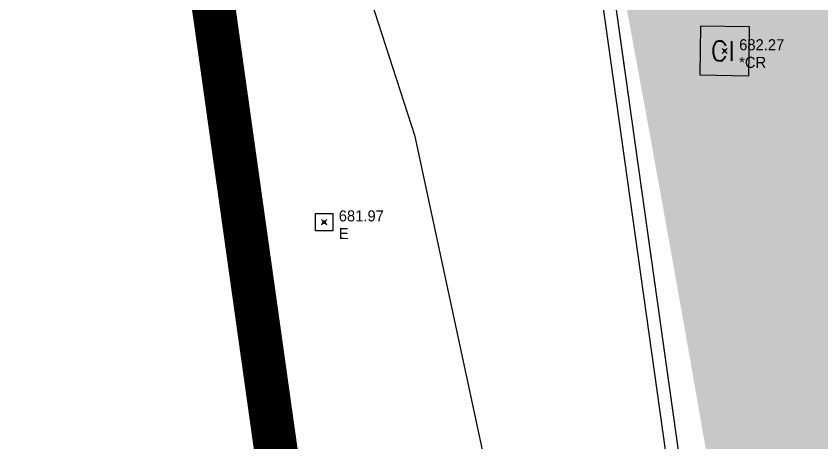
# Model space of a CAD drawing. Extents: x 350769 to 354978, y 6304672 to 6307963.
# Drawn here: x 352772.49 to 352781.77, y 6305601.79 to 6305606.7 of the extents above; entities that cross this region are included whole.
import ezdxf

# ---------------------------------------------------------------- set-up
doc = ezdxf.new("R2010")
doc.units = 0
doc.header["$PDMODE"] = 35
doc.header["$PDSIZE"] = 0.03
for name, pattern in [('1-1', [2, 1, -1]), ('CONTINUOS', [0]), ('JPG_DASHDOT', [1, 0.5, -0.25, 0, -0.25])]:
    doc.linetypes.add(name, pattern=pattern)
doc.layers.get('0').update_dxf_attribs({"linetype": 'CONTINUOUS'})
for name, color, linetype in [('03_S2_Pav ext_Borde vereda', 7, 'CONTINUOUS'), ('1-PAVIMENTO', 161, 'CONTINUOUS'), ('1-SOLERA', 212, 'CONTINUOUS'), ('2-ACHURADO VEREDA', 252, 'CONTINUOUS'), ('C-TINN', 5, 'CONTINUOUS'), ('C-TOPO-MINR', 8, 'CONTINUOUS'), ('ET1_ 8-DEM EXT DEMARCACION CICLOVIA', 181, 'CONTINUOUS'), ('TOP-URB-SOLERAS', 2, 'JPG_DASHDOT'), ('V-NODE DIC 2005', 4, 'CONTINUOUS'), ('V-NODE-TEXT DIC 2005', 2, 'CONTINUOUS'), ('Z-CR', 253, 'CONTINUOUS')]:
    doc.layers.add(name, color=color, linetype=linetype)
doc.layers.add('0_ASD_TOPOGRAFIA_ELEMENTOS', color=7, linetype='CONTINUOS', lineweight=5, true_color=0xbdbdbd)
doc.styles.add('ROMANS', font='romans.shx', dxfattribs={"width": 0.65})

# ---------------------------------------------------------------- blocks, each defined once
blk = doc.blocks.new('CR')
at = {"layer": 'Z-CR', "color": 9, "true_color": 0xbdbdbd}
for p, q in [((-1.125, 1.125), (-1.125, -1.125)), ((1.125, 1.125), (-1.125, 1.125)), ((1.125, -1.125), (1.125, 1.125)), ((-1.125, -1.125), (1.125, -1.125))]:
    blk.add_line(p, q, dxfattribs=at)
at = {"layer": 'Z-CR', "color": 9, "true_color": 0xbdbdbd, "style": 'ROMANS'}
blk.add_text('CI', height=0.9, dxfattribs=at).set_placement((-0.651, -0.452))
blk = doc.blocks.new('*U1327')
at = {"color": 0, "linetype": 'ByBlock', "lineweight": -2, "transparency": 16777216}
blk.add_point((0, 0), dxfattribs=at)
blk = doc.blocks.new('*U3912', base_point=(352776.096, 6305604.276))
at = {"layer": 'V-NODE-TEXT DIC 2005', "linetype": 'ByBlock', "char_height": 0.127}
for s, insert, attachment_point in [('681.97', (352776.2628, 6305604.3467), 4), ('E', (352776.2628, 6305604.2082), 1)]:
    blk.add_mtext(s, dxfattribs=dict(at, insert=insert, attachment_point=attachment_point))
blk = doc.blocks.new('*U3913', base_point=(352776.096, 6305604.276))
at = {"layer": 'V-NODE-TEXT DIC 2005', "color": 2, "lineweight": -2}
blk.add_blockref('*U3912', (352776.096, 6305604.276), dxfattribs=at)
blk = doc.blocks.new('*U1522', base_point=(352780.704, 6305606.245))
at = {"layer": 'V-NODE-TEXT DIC 2005', "linetype": 'ByBlock', "char_height": 0.127}
for s, insert, attachment_point in [('682.27', (352780.8708, 6305606.3157), 4), ('*CR', (352780.8708, 6305606.1772), 1)]:
    blk.add_mtext(s, dxfattribs=dict(at, insert=insert, attachment_point=attachment_point))
blk = doc.blocks.new('*U1523', base_point=(352780.704, 6305606.245))
at = {"layer": 'V-NODE-TEXT DIC 2005', "color": 2, "lineweight": -2}
blk.add_blockref('*U1522', (352780.704, 6305606.245), dxfattribs=at)
blk = doc.blocks.new('TOPOGRAFIA')
at = {"layer": '1-PAVIMENTO', "color": 9, "true_color": 0xbdbdbd, "flags": 128}
for points in [[(390777.4637, 6302619.389, -0.804645), (390783.4057, 6302620.0317), (390784.9964, 6302608.417), (390787.1488, 6302592.8679), (390789.1186, 6302578.6128, -0.787814), (390783.2346, 6302578.4042), (390781.2467, 6302592.5945), (390779.1848, 6302607.2901), (390777.4637, 6302619.389)], [(390635.813, 6302579.761), (390647.518, 6302584.464), (390663.399, 6302590.731, -0.06016), (390676.007, 6302594.225), (390694.28, 6302596.797), (390717.243, 6302599.992), (390735.728, 6302602.558), (390756.301, 6302605.422, -0.083561), (390768.736, 6302603.378, -0.216582), (390773.077, 6302600.019), (390773.206, 6302599.275), (390773.222, 6302599.256), (390775.006, 6302586.612), (390777.159, 6302571.136), (390779.322, 6302556.152), (390781.17, 6302542.877), (390781.598, 6302539.221)]]:
    blk.add_lwpolyline(points, format="xyb", dxfattribs=at)
at = {"layer": '1-SOLERA', "color": 9, "true_color": 0xbdbdbd, "flags": 128}
for points in [[(390783.3544, 6302578.4513, 0.787747), (390788.9765, 6302578.602), (390786.9995, 6302592.9162), (390784.8429, 6302608.3854), (390783.2753, 6302620.0088, 0.814975), (390777.6158, 6302619.3936), (390779.3249, 6302607.2969), (390781.3959, 6302592.6072), (390783.3544, 6302578.4513)], [(390781.431, 6302539.547), (390781.011, 6302542.829), (390779.158, 6302556.166), (390777.019, 6302571.077), (390774.867, 6302586.537), (390773.054, 6302599.225), (390772.814, 6302599.853), (390772.676, 6302599.767, 0.218521), (390768.712, 6302602.964, 0.079407), (390756.356, 6302605.005), (390735.709, 6302602.051), (390716.646, 6302599.451), (390694.262, 6302596.344), (390676.055, 6302593.81, 0.060763), (390663.524, 6302590.306), (390647.586, 6302583.967), (390636.008, 6302579.363)]]:
    blk.add_lwpolyline(points, format="xyb", dxfattribs=at)
at = {"layer": 'C-TINN', "color": 9, "linetype": 'Continuous', "lineweight": -3, "true_color": 0xbdbdbd, "elevation": 681.97}
blk.add_lwpolyline([(390775.9394, 6302604.2337), (390775.9394, 6302604.4337), (390776.1394, 6302604.4337), (390776.1394, 6302604.2337), (390775.9394, 6302604.2337)], dxfattribs=at)
at = {"layer": 'C-TINN', "color": 9, "linetype": 'Continuous', "lineweight": -3, "true_color": 0xbdbdbd}
blk.add_point((390776.0394, 6302604.3337, 681.97), dxfattribs=at)
at = {"layer": 'C-TOPO-MINR', "color": 9, "linetype": 'Continuous', "lineweight": -3, "true_color": 0xbdbdbd, "elevation": 682}
blk.add_lwpolyline([(390796.9714, 6302567.2739), (390796.9146, 6302575.9228), (390795.9303, 6302581.587), (390795.1932, 6302586.7886), (390794.8399, 6302589.2276), (390794.1842, 6302593.7877), (390793.445, 6302598.8352), (390792.2032, 6302590.4613), (390790.6491, 6302581.516), (390790.1783, 6302578.2226), (390789.2187, 6302576.3785), (390786.3389, 6302576.1946), (390783.8119, 6302578.0127), (390783.2603, 6302578.4143), (390781.4223, 6302591.4159), (390781.256, 6302592.5953), (390781.1631, 6302593.2338), (390780.9521, 6302594.6939), (390778.3584, 6302599.3959), (390777.0879, 6302605.3192), (390774.9765, 6302611.8388)], dxfattribs=at)
at = {"layer": 'V-NODE DIC 2005', "color": 9, "lineweight": -2, "true_color": 0xbdbdbd, "rotation": 359.9963883938062}
for p in [(390780.648, 6302606.3016), (390776.0399, 6302604.3329)]:
    blk.add_blockref('*U1327', p, dxfattribs=at)
at = {"layer": 'V-NODE-TEXT DIC 2005', "color": 9, "lineweight": -2, "true_color": 0xbdbdbd, "rotation": 359.9963883938062}
for name, p in [('*U1523', (390780.648, 6302606.3016)), ('*U3913', (390776.0399, 6302604.3329))]:
    blk.add_blockref(name, p, dxfattribs=at)
at = {"layer": 'Z-CR', "color": 9, "true_color": 0xbdbdbd, "xscale": 0.25, "yscale": 0.25, "zscale": 0.25, "rotation": 359.0901018221344}
blk.add_blockref('CR', (390780.6483, 6302606.3018), dxfattribs=at)

msp = doc.modelspace()

# ---------------------------------------------------------------- hatches: boundary and pattern name
at = {"layer": '03_S2_Pav ext_Borde vereda'}
h = msp.add_hatch(dxfattribs=at)
h.set_pattern_fill('DOTS', color=256, scale=0.2)
h.set_pattern_definition([(0, (0, 0), (0.079375, 0.15875), [0, -0.15875])])
edge = h.paths.add_edge_path()
edge.add_arc((352748.8071, 6305741.2694), 0.6, 191.95147, 355.64546, ccw=False)
edge.add_arc((352792.1656, 6305750.4472), 44.9192, 191.66583, 191.95147, ccw=False)
edge.add_line((352748.1743, 6305741.3644), (352741.2377, 6305741.435))
edge.add_arc((352792.1656, 6305750.4472), 51.7192, 188.01255, 190.0351, ccw=False)
edge.add_line((352740.9513, 6305743.238), (352740.7491, 6305743.2401))
edge.add_arc((352792.1656, 6305750.4472), 51.9192, 187.97918, 192.06027)
edge.add_arc((352692.4959, 6305729.1521), 50, 5.60379, 12.06027, ccw=False)
edge.add_arc((352885.4863, 6305749.0653), 144.0158, 185.990804, 195.056245)
edge.add_arc((352743.5173, 6305710.8754), 3, -16.83045, 15.05624, ccw=False)
edge.add_line((352746.3888, 6305710.0068), (352745.3287, 6305706.5024))
edge.add_arc((352748.2002, 6305705.6337), 3, 163.16955, 198.16955)
edge.add_line((352745.3498, 6305704.6983), (352746.83, 6305700.1881))
edge.add_arc((353217.9832, 6305866.0645), 499.5, 199.395368, 202.534866)
edge.add_line((352756.6217, 6305674.6333), (352763.6392, 6305654.5292))
edge.add_line((352763.6392, 6305654.5292), (352766.4265, 6305646.4355))
edge.add_arc((352769.263, 6305647.4123), 3, 199.00209, 234.00306)
edge.add_line((352767.4998, 6305644.9852), (352769.9617, 6305643.1966))
edge.add_arc((352768.1984, 6305640.7695), 3, 17.97636, 54.00146, ccw=False)
edge.add_arc((351870.7856, 6305349.5918), 946.4692, 17.7059597, 17.9763589, ccw=False)
edge.add_arc((357774.1698, 6306970.4108), 5176.3209, 194.9225132, 195.0618194)
edge.add_arc((352345.6739, 6305526.2661), 441.2561, 9.340976, 12.967921, ccw=False)
edge.add_line((352781.0789, 6305597.8862), (352781.449, 6305594.7322))
edge.add_line((352781.449, 6305594.7322), (352781.7119, 6305591.6599))
edge.add_line((352781.7119, 6305591.6599), (352781.8385, 6305588.6041))
edge.add_line((352781.8385, 6305588.6041), (352781.8364, 6305585.6248))
edge.add_line((352781.8364, 6305585.6248), (352781.765, 6305582.6563))
edge.add_line((352781.765, 6305582.6563), (352781.6942, 6305579.7277))
edge.add_line((352781.6942, 6305579.7277), (352781.6918, 6305576.7863))
edge.add_line((352781.6918, 6305576.7863), (352781.8163, 6305573.8236))
edge.add_line((352781.8163, 6305573.8236), (352782.1333, 6305570.8574))
edge.add_line((352782.1333, 6305570.8574), (352782.4224, 6305567.8925))
edge.add_arc((352351.0161, 6305527.3242), 433.3096, 3.225522, 5.372152, ccw=False)
edge.add_line((352783.6392, 6305551.7049), (352784.6631, 6305533.5331))
edge.add_line((352784.6631, 6305533.5331), (352784.8627, 6305533.5443))
edge.add_line((352784.8627, 6305533.5443), (352784.7615, 6305535.3415))
edge.add_line((352784.7615, 6305535.3415), (352791.0516, 6305535.6959))
edge.add_line((352791.0516, 6305535.6959), (352790.1289, 6305552.0705))
edge.add_arc((352351.167, 6305527.3389), 439.6581, 3.224701, 6.060574)
edge.add_arc((352790.3566, 6305573.9691), 2, 6.0606, 186.0606, ccw=False)
edge.add_arc((352351.1623, 6305527.3384), 443.6628, 3.217449, 6.060568, ccw=False)
edge.add_line((352794.1258, 6305552.2393), (352795.0452, 6305535.9209))
edge.add_line((352795.0452, 6305535.9209), (352802.3337, 6305536.3315))
edge.add_line((352802.3337, 6305536.3315), (352802.4349, 6305534.5344))
edge.add_line((352802.4349, 6305534.5344), (352802.6346, 6305534.5456))
edge.add_line((352802.6346, 6305534.5456), (352801.6139, 6305552.6612))
edge.add_arc((352351.1826, 6305527.3401), 451.1425, 3.217509, 7.53958)
edge.add_line((352798.4247, 6305586.5349), (352797.9012, 6305589.4889))
edge.add_line((352797.9012, 6305589.4889), (352797.3366, 6305592.434))
edge.add_line((352797.3366, 6305592.434), (352796.6959, 6305595.3582))
edge.add_line((352796.6959, 6305595.3582), (352795.9831, 6305598.2567))
edge.add_line((352795.9831, 6305598.2567), (352795.2312, 6305601.1414))
edge.add_line((352795.2312, 6305601.1414), (352794.4778, 6305604.0325))
edge.add_line((352794.4778, 6305604.0325), (352793.7601, 6305606.9508))
edge.add_line((352793.7601, 6305606.9508), (352793.1116, 6305609.9082))
edge.add_line((352793.1116, 6305609.9082), (352792.5395, 6305612.8898))
edge.add_line((352792.5395, 6305612.8898), (352792.0325, 6305615.8334))
edge.add_arc((352349.3795, 6305527.0582), 451.4673, 11.340369, 13.008362)
edge.add_arc((357774.1698, 6306970.4108), 5162.3209, 194.9999834, 195.0646242, ccw=False)
edge.add_arc((357774.1698, 6306970.4108), 5162.3209, 194.9187546, 194.9999834, ccw=False)
edge.add_arc((351870.7857, 6305349.5918), 960.4692, 17.6855815, 18.0284462)
edge.add_line((352784.0987, 6305646.8465), (352779.7128, 6305660.0651))
edge.add_line((352779.7128, 6305660.0651), (352778.2447, 6305664.2709))
edge.add_arc((352781.0771, 6305665.2596), 3, 164.24265, 199.24197, ccw=False)
edge.add_line((352778.1899, 6305666.0743), (352779.0965, 6305669.2874))
edge.add_arc((352776.2093, 6305670.1021), 3, 344.24265, 379.24117)
edge.add_line((352779.0417, 6305671.0907), (352775.313, 6305681.7728))
edge.add_arc((353217.9831, 6305866.0645), 479.5, 199.395368, 202.602858, ccw=False)
edge.add_arc((352886.4469, 6305749.3114), 128.0067, 193.016727, 199.382328, ccw=False)
edge.add_line((352761.7294, 6305720.4797), (352761.2069, 6305722.9291))
edge.add_arc((352758.2729, 6305722.3032), 3, 12.04339, 47.04339)
edge.add_line((352760.3172, 6305724.4988), (352758.0555, 6305726.6047))
edge.add_arc((352760.0945, 6305728.8053), 3, 189.01527, 227.18381, ccw=False)
edge.add_arc((352890.9047, 6305749.7343), 135.4739, 186.617244, 189.088347, ccw=False)
edge.add_arc((352776.2002, 6305736.4265), 20, 179.05002, 186.61444, ccw=False)
edge.add_arc((352822.4844, 6305735.6591), 66.2905, 173.573807, 179.050023, ccw=False)
edge.add_line((352756.6103, 6305743.0785), (352756.4093, 6305743.0806))
edge.add_arc((352822.4844, 6305735.6591), 66.4905, 173.591441, 175.148609)
edge.add_line((352756.232, 6305741.2823), (352749.4123, 6305741.3517))
edge.add_arc((352781.0377, 6305739.5809), 31.675, 176.79514, 177.02683)
at = {"layer": '2-ACHURADO VEREDA'}
h = msp.add_hatch(dxfattribs=at)
h.set_pattern_fill('ANSI32', color=256, scale=0.09)
h.paths.add_polyline_path([(352720.6167, 6305598.054), (352732.3684, 6305599.7026), (352742.7344, 6305601.1342), (352755.34, 6305602.8932), (352757.2701, 6305603.2016), (352761.9825, 6305602.4357), (352770.5674, 6305600.4101), (352771.0133, 6305599.0779), (352772.3824, 6305589.4989), (352773.3674, 6305582.6904), (352774.5019, 6305574.6544), (352776.3106, 6305561.585), (352778.2068, 6305548.1707), (352779.6958, 6305548.3436), (352777.8299, 6305561.7779), (352775.967, 6305574.8331), (352774.7773, 6305582.795), (352773.8654, 6305589.6744), (352772.3883, 6305600.2971, 0.05743), (352771.451, 6305601.4177), (352762.1805, 6305603.3767), (352757.2911, 6305604.1474), (352755.2636, 6305603.8786), (352742.6321, 6305602.1239), (352732.1394, 6305600.6464), (352720.5012, 6305599.028), (352712.9363, 6305597.962), (352700.5181, 6305596.221), (352698.2573, 6305595.9378), (352688.1454, 6305594.5142, 0.016921), (352676.257, 6305592.8188, 0.0646), (352658.2097, 6305587.1467), (352649.1159, 6305583.5216), (352638.6878, 6305579.2497), (352638.9719, 6305578.4331), (352649.2511, 6305582.5204), (352658.5382, 6305586.2354, -0.061952), (352676.1563, 6305591.8333, -0.0218), (352688.1297, 6305593.5244), (352698.3828, 6305594.9627), (352700.7159, 6305595.2647), (352713.0217, 6305596.9775)])

# ---------------------------------------------------------------- linework, layer by layer
at = {"layer": '1-PAVIMENTO', "flags": 128}
msp.add_lwpolyline([(352777.4637, 6305619.389, -0.804645), (352783.4057, 6305620.0317), (352784.9964, 6305608.417), (352787.1488, 6305592.8679), (352789.1186, 6305578.6128, -0.787814), (352783.2346, 6305578.4042), (352781.2467, 6305592.5945), (352779.1848, 6305607.2901), (352777.4637, 6305619.389)], format="xyb", dxfattribs=at)
at = {"layer": 'ET1_ 8-DEM EXT DEMARCACION CICLOVIA', "color": 181, "linetype": '1-1', "ltscale": 0.5, "const_width": 0.5, "flags": 128}
msp.add_lwpolyline([(352774.6388, 6305607.7116), (352775.7747, 6305599.6377)], dxfattribs=at)
at = {"layer": 'TOP-URB-SOLERAS', "flags": 128}
for points in [[(352783.3544, 6305578.4513, 0.787747), (352788.9765, 6305578.602), (352786.9995, 6305592.9162), (352784.8429, 6305608.3854), (352783.2753, 6305620.0088, 0.814975), (352777.6158, 6305619.3936), (352779.3249, 6305607.2969), (352781.3959, 6305592.6072), (352783.3544, 6305578.4513)], [(352635.813, 6305579.761), (352647.518, 6305584.464), (352663.399, 6305590.731, -0.06016), (352676.007, 6305594.225), (352694.28, 6305596.797), (352717.243, 6305599.992), (352735.728, 6305602.558), (352756.301, 6305605.422, -0.083561), (352768.736, 6305603.378, -0.216582), (352773.077, 6305600.019), (352773.206, 6305599.275), (352773.222, 6305599.256), (352775.006, 6305586.612), (352777.159, 6305571.136), (352779.322, 6305556.152), (352781.17, 6305542.877), (352781.598, 6305539.221)], [(352781.431, 6305539.547), (352781.011, 6305542.829), (352779.158, 6305556.166), (352777.019, 6305571.077), (352774.867, 6305586.537), (352773.054, 6305599.225), (352772.814, 6305599.853), (352772.676, 6305599.767, 0.218521), (352768.712, 6305602.964, 0.079407), (352756.356, 6305605.005), (352735.709, 6305602.051), (352716.646, 6305599.451), (352694.262, 6305596.344), (352676.055, 6305593.81, 0.060763), (352663.524, 6305590.306), (352647.586, 6305583.967), (352636.008, 6305579.363)]]:
    msp.add_lwpolyline(points, format="xyb", dxfattribs=at)

# ---------------------------------------------------------------- block references
at = {"layer": 'Z-CR', "xscale": 0.25, "yscale": 0.25, "zscale": 0.25, "rotation": 359.0901018221344}
msp.add_blockref('CR', (352780.6483, 6305606.3018), dxfattribs=at)

# ---------------------------------------------------------------- next in the draw order: block references
at = {"layer": '0_ASD_TOPOGRAFIA_ELEMENTOS', "color": 30, "true_color": 0xf26507}
msp.add_blockref('TOPOGRAFIA', (-38000, 3000), dxfattribs=at)

doc.saveas('drawing.dxf')
